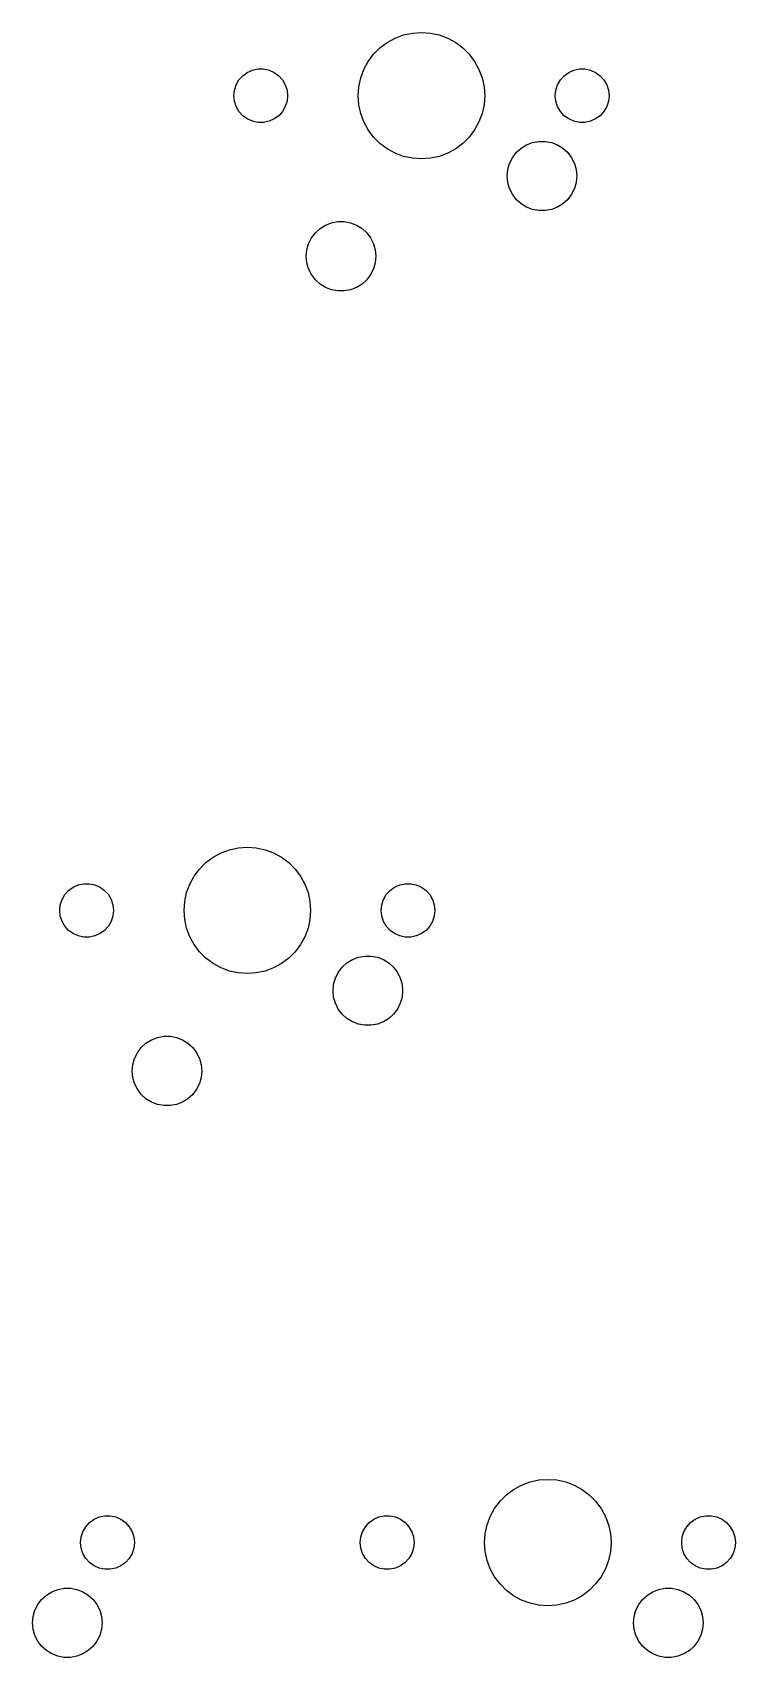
# Model space of a CAD drawing. Extents: x 4.6 to 23.2, y -15.6 to -10.7.
# Drawn here: x 14.101 to 14.976, y -13.02 to -10.996 of the extents above; entities that cross this region are included whole.
import ezdxf

# ---------------------------------------------------------------- set-up
doc = ezdxf.new("R2010")
doc.units = 0
doc.header["$MEASUREMENT"] = 0
doc.layers.add('BLACK', color=7, linetype='CONTINUOUS')

msp = doc.modelspace()

# ---------------------------------------------------------------- linework, layer by layer
at = {"layer": 'BLACK', "linetype": 'CONTINUOUS'}
for p, q in [((14.5336, -11.0155), (14.5426, -11.0088)), ((14.5426, -11.0088), (14.5525, -11.0034)), ((14.5525, -11.0034), (14.563, -10.9994)), ((14.563, -10.9994), (14.574, -10.9971)), ((14.574, -10.9971), (14.5852, -10.9963)), ((14.5852, -10.9963), (14.5964, -10.9971)), ((14.5964, -10.9971), (14.6074, -10.9994)), ((14.6074, -10.9994), (14.6179, -11.0034)), ((14.6179, -11.0034), (14.6278, -11.0088)), ((14.6278, -11.0088), (14.6368, -11.0155)), ((14.5189, -11.0324), (14.5257, -11.0234)), ((14.5257, -11.0234), (14.5336, -11.0155)), ((14.6368, -11.0155), (14.6447, -11.0234)), ((14.6447, -11.0234), (14.6514, -11.0324)), ((14.3581, -11.0553), (14.3628, -11.0501)), ((14.3628, -11.0501), (14.3685, -11.046)), ((14.3685, -11.046), (14.3748, -11.0432)), ((14.3748, -11.0432), (14.3817, -11.0417)), ((14.3817, -11.0417), (14.3887, -11.0417)), ((14.3887, -11.0417), (14.3955, -11.0432)), ((14.3955, -11.0432), (14.4019, -11.046)), ((14.4019, -11.046), (14.4076, -11.0501)), ((14.4076, -11.0501), (14.4123, -11.0553)), ((14.5096, -11.0528), (14.5136, -11.0423)), ((14.5136, -11.0423), (14.5189, -11.0324)), ((14.6514, -11.0324), (14.6568, -11.0423)), ((14.6568, -11.0423), (14.6607, -11.0528)), ((14.7581, -11.0553), (14.7628, -11.0501)), ((14.7628, -11.0501), (14.7685, -11.046)), ((14.7685, -11.046), (14.7748, -11.0432)), ((14.7748, -11.0432), (14.7817, -11.0417)), ((14.7817, -11.0417), (14.7887, -11.0417)), ((14.7887, -11.0417), (14.7955, -11.0432)), ((14.7955, -11.0432), (14.8019, -11.046)), ((14.8019, -11.046), (14.8076, -11.0501)), ((14.8076, -11.0501), (14.8123, -11.0553)), ((14.3517, -11.075), (14.3525, -11.068)), ((14.3525, -11.068), (14.3546, -11.0614)), ((14.3546, -11.0614), (14.3581, -11.0553)), ((14.4123, -11.0553), (14.4158, -11.0614)), ((14.4158, -11.0614), (14.4179, -11.068)), ((14.4179, -11.068), (14.4187, -11.075)), ((14.5064, -11.075), (14.5073, -11.0638)), ((14.5073, -11.0638), (14.5096, -11.0528)), ((14.6607, -11.0528), (14.6631, -11.0638)), ((14.6631, -11.0638), (14.6639, -11.075)), ((14.7517, -11.075), (14.7525, -11.068)), ((14.7525, -11.068), (14.7546, -11.0614)), ((14.7546, -11.0614), (14.7581, -11.0553)), ((14.8123, -11.0553), (14.8158, -11.0614)), ((14.8158, -11.0614), (14.8179, -11.068)), ((14.8179, -11.068), (14.8187, -11.075)), ((14.3525, -11.082), (14.3517, -11.075)), ((14.3546, -11.0886), (14.3525, -11.082)), ((14.3581, -11.0947), (14.3546, -11.0886)), ((14.4158, -11.0886), (14.4123, -11.0947)), ((14.4179, -11.082), (14.4158, -11.0886)), ((14.4187, -11.075), (14.4179, -11.082)), ((14.5073, -11.0862), (14.5064, -11.075)), ((14.5096, -11.0972), (14.5073, -11.0862)), ((14.6631, -11.0862), (14.6607, -11.0972)), ((14.6639, -11.075), (14.6631, -11.0862)), ((14.7525, -11.082), (14.7517, -11.075)), ((14.7546, -11.0886), (14.7525, -11.082)), ((14.7581, -11.0947), (14.7546, -11.0886)), ((14.8158, -11.0886), (14.8123, -11.0947)), ((14.8179, -11.082), (14.8158, -11.0886)), ((14.8187, -11.075), (14.8179, -11.082)), ((14.3628, -11.0999), (14.3581, -11.0947)), ((14.3685, -11.104), (14.3628, -11.0999)), ((14.3748, -11.1068), (14.3685, -11.104)), ((14.3817, -11.1083), (14.3748, -11.1068)), ((14.3887, -11.1083), (14.3817, -11.1083)), ((14.3955, -11.1068), (14.3887, -11.1083)), ((14.4019, -11.104), (14.3955, -11.1068)), ((14.4076, -11.0999), (14.4019, -11.104)), ((14.4123, -11.0947), (14.4076, -11.0999)), ((14.5136, -11.1077), (14.5096, -11.0972)), ((14.5189, -11.1176), (14.5136, -11.1077)), ((14.6568, -11.1077), (14.6514, -11.1176)), ((14.6607, -11.0972), (14.6568, -11.1077)), ((14.7628, -11.0999), (14.7581, -11.0947)), ((14.7685, -11.104), (14.7628, -11.0999)), ((14.7748, -11.1068), (14.7685, -11.104)), ((14.7817, -11.1083), (14.7748, -11.1068)), ((14.7887, -11.1083), (14.7817, -11.1083)), ((14.7955, -11.1068), (14.7887, -11.1083)), ((14.8019, -11.104), (14.7955, -11.1068)), ((14.8076, -11.0999), (14.8019, -11.104)), ((14.8123, -11.0947), (14.8076, -11.0999)), ((14.5257, -11.1266), (14.5189, -11.1176)), ((14.5336, -11.1345), (14.5257, -11.1266)), ((14.6447, -11.1266), (14.6368, -11.1345)), ((14.6514, -11.1176), (14.6447, -11.1266)), ((14.7233, -11.1333), (14.7312, -11.1319)), ((14.7312, -11.1319), (14.7392, -11.1319)), ((14.7392, -11.1319), (14.747, -11.1333)), ((14.5426, -11.1412), (14.5336, -11.1345)), ((14.5525, -11.1466), (14.5426, -11.1412)), ((14.563, -11.1506), (14.5525, -11.1466)), ((14.574, -11.1529), (14.563, -11.1506)), ((14.6074, -11.1506), (14.5964, -11.1529)), ((14.6179, -11.1466), (14.6074, -11.1506)), ((14.6278, -11.1412), (14.6179, -11.1466)), ((14.6368, -11.1345), (14.6278, -11.1412)), ((14.6948, -11.1594), (14.6984, -11.1522)), ((14.6984, -11.1522), (14.7032, -11.1458)), ((14.7032, -11.1458), (14.7091, -11.1404)), ((14.7091, -11.1404), (14.7159, -11.1362)), ((14.7159, -11.1362), (14.7233, -11.1333)), ((14.747, -11.1333), (14.7545, -11.1362)), ((14.7545, -11.1362), (14.7613, -11.1404)), ((14.7613, -11.1404), (14.7672, -11.1458)), ((14.7672, -11.1458), (14.772, -11.1522)), ((14.772, -11.1522), (14.7756, -11.1594)), ((14.5852, -11.1537), (14.574, -11.1529)), ((14.5964, -11.1529), (14.5852, -11.1537)), ((14.6919, -11.175), (14.6926, -11.167)), ((14.6926, -11.167), (14.6948, -11.1594)), ((14.7756, -11.1594), (14.7778, -11.167)), ((14.7778, -11.167), (14.7785, -11.175)), ((14.6926, -11.183), (14.6919, -11.175)), ((14.6948, -11.1906), (14.6926, -11.183)), ((14.6984, -11.1978), (14.6948, -11.1906)), ((14.7756, -11.1906), (14.772, -11.1978)), ((14.7778, -11.183), (14.7756, -11.1906)), ((14.7785, -11.175), (14.7778, -11.183)), ((14.7032, -11.2042), (14.6984, -11.1978)), ((14.7091, -11.2096), (14.7032, -11.2042)), ((14.7159, -11.2138), (14.7091, -11.2096)), ((14.7613, -11.2096), (14.7545, -11.2138)), ((14.7672, -11.2042), (14.7613, -11.2096)), ((14.772, -11.1978), (14.7672, -11.2042)), ((14.4733, -11.2333), (14.4812, -11.2319)), ((14.4812, -11.2319), (14.4892, -11.2319)), ((14.4892, -11.2319), (14.497, -11.2333)), ((14.7233, -11.2167), (14.7159, -11.2138)), ((14.7312, -11.2181), (14.7233, -11.2167)), ((14.7392, -11.2181), (14.7312, -11.2181)), ((14.747, -11.2167), (14.7392, -11.2181)), ((14.7545, -11.2138), (14.747, -11.2167)), ((14.4448, -11.2594), (14.4484, -11.2522)), ((14.4484, -11.2522), (14.4532, -11.2458)), ((14.4532, -11.2458), (14.4591, -11.2404)), ((14.4591, -11.2404), (14.4659, -11.2362)), ((14.4659, -11.2362), (14.4733, -11.2333)), ((14.497, -11.2333), (14.5045, -11.2362)), ((14.5045, -11.2362), (14.5113, -11.2404)), ((14.5113, -11.2404), (14.5172, -11.2458)), ((14.5172, -11.2458), (14.522, -11.2522)), ((14.522, -11.2522), (14.5256, -11.2594)), ((14.4419, -11.275), (14.4426, -11.267)), ((14.4426, -11.267), (14.4448, -11.2594)), ((14.5256, -11.2594), (14.5278, -11.267)), ((14.5278, -11.267), (14.5285, -11.275)), ((14.4426, -11.283), (14.4419, -11.275)), ((14.4448, -11.2906), (14.4426, -11.283)), ((14.4484, -11.2978), (14.4448, -11.2906)), ((14.5256, -11.2906), (14.522, -11.2978)), ((14.5278, -11.283), (14.5256, -11.2906)), ((14.5285, -11.275), (14.5278, -11.283)), ((14.4532, -11.3042), (14.4484, -11.2978)), ((14.4591, -11.3096), (14.4532, -11.3042)), ((14.4659, -11.3138), (14.4591, -11.3096)), ((14.4733, -11.3167), (14.4659, -11.3138)), ((14.5045, -11.3138), (14.497, -11.3167)), ((14.5113, -11.3096), (14.5045, -11.3138)), ((14.5172, -11.3042), (14.5113, -11.3096)), ((14.522, -11.2978), (14.5172, -11.3042)), ((14.4812, -11.3181), (14.4733, -11.3167)), ((14.4892, -11.3181), (14.4812, -11.3181)), ((14.497, -11.3167), (14.4892, -11.3181)), ((14.3259, -12.0235), (14.3358, -12.0181)), ((14.3358, -12.0181), (14.3463, -12.0142)), ((14.3463, -12.0142), (14.3573, -12.0118)), ((14.3573, -12.0118), (14.3685, -12.011)), ((14.3685, -12.011), (14.3797, -12.0118)), ((14.3797, -12.0118), (14.3907, -12.0142)), ((14.3907, -12.0142), (14.4012, -12.0181)), ((14.4012, -12.0181), (14.4111, -12.0235)), ((14.3023, -12.0472), (14.309, -12.0382)), ((14.309, -12.0382), (14.3169, -12.0303)), ((14.3169, -12.0303), (14.3259, -12.0235)), ((14.4111, -12.0235), (14.4201, -12.0303)), ((14.4201, -12.0303), (14.428, -12.0382)), ((14.428, -12.0382), (14.4347, -12.0472)), ((14.1461, -12.0649), (14.1518, -12.0608)), ((14.1518, -12.0608), (14.1582, -12.0579)), ((14.1582, -12.0579), (14.165, -12.0565)), ((14.165, -12.0565), (14.172, -12.0565)), ((14.172, -12.0565), (14.1788, -12.0579)), ((14.1788, -12.0579), (14.1852, -12.0608)), ((14.1852, -12.0608), (14.1909, -12.0649)), ((14.293, -12.0676), (14.2969, -12.0571)), ((14.2969, -12.0571), (14.3023, -12.0472)), ((14.4347, -12.0472), (14.4401, -12.0571)), ((14.4401, -12.0571), (14.4441, -12.0676)), ((14.5461, -12.0649), (14.5518, -12.0608)), ((14.5518, -12.0608), (14.5582, -12.0579)), ((14.5582, -12.0579), (14.565, -12.0565)), ((14.565, -12.0565), (14.572, -12.0565)), ((14.572, -12.0565), (14.5788, -12.0579)), ((14.5788, -12.0579), (14.5852, -12.0608)), ((14.5852, -12.0608), (14.5909, -12.0649)), ((14.135, -12.0898), (14.1358, -12.0828)), ((14.1358, -12.0828), (14.1379, -12.0762)), ((14.1379, -12.0762), (14.1414, -12.0701)), ((14.1414, -12.0701), (14.1461, -12.0649)), ((14.1909, -12.0649), (14.1956, -12.0701)), ((14.1956, -12.0701), (14.1991, -12.0762)), ((14.1991, -12.0762), (14.2012, -12.0828)), ((14.2012, -12.0828), (14.202, -12.0898)), ((14.2898, -12.0898), (14.2906, -12.0786)), ((14.2906, -12.0786), (14.293, -12.0676)), ((14.4441, -12.0676), (14.4464, -12.0786)), ((14.4464, -12.0786), (14.4472, -12.0898)), ((14.535, -12.0898), (14.5358, -12.0828)), ((14.5358, -12.0828), (14.5379, -12.0762)), ((14.5379, -12.0762), (14.5414, -12.0701)), ((14.5414, -12.0701), (14.5461, -12.0649)), ((14.5909, -12.0649), (14.5956, -12.0701)), ((14.5956, -12.0701), (14.5991, -12.0762)), ((14.5991, -12.0762), (14.6012, -12.0828)), ((14.6012, -12.0828), (14.602, -12.0898)), ((14.1358, -12.0967), (14.135, -12.0898)), ((14.1379, -12.1034), (14.1358, -12.0967)), ((14.1414, -12.1094), (14.1379, -12.1034)), ((14.1991, -12.1034), (14.1956, -12.1094)), ((14.2012, -12.0967), (14.1991, -12.1034)), ((14.202, -12.0898), (14.2012, -12.0967)), ((14.2906, -12.101), (14.2898, -12.0898)), ((14.293, -12.1119), (14.2906, -12.101)), ((14.4464, -12.101), (14.4441, -12.1119)), ((14.4472, -12.0898), (14.4464, -12.101)), ((14.5358, -12.0967), (14.535, -12.0898)), ((14.5379, -12.1034), (14.5358, -12.0967)), ((14.5414, -12.1094), (14.5379, -12.1034)), ((14.5991, -12.1034), (14.5956, -12.1094)), ((14.6012, -12.0967), (14.5991, -12.1034)), ((14.602, -12.0898), (14.6012, -12.0967)), ((14.1461, -12.1146), (14.1414, -12.1094)), ((14.1518, -12.1187), (14.1461, -12.1146)), ((14.1582, -12.1216), (14.1518, -12.1187)), ((14.165, -12.123), (14.1582, -12.1216)), ((14.172, -12.123), (14.165, -12.123)), ((14.1788, -12.1216), (14.172, -12.123)), ((14.1852, -12.1187), (14.1788, -12.1216)), ((14.1909, -12.1146), (14.1852, -12.1187)), ((14.1956, -12.1094), (14.1909, -12.1146)), ((14.2969, -12.1225), (14.293, -12.1119)), ((14.3023, -12.1323), (14.2969, -12.1225)), ((14.4401, -12.1225), (14.4347, -12.1323)), ((14.4441, -12.1119), (14.4401, -12.1225)), ((14.5461, -12.1146), (14.5414, -12.1094)), ((14.5518, -12.1187), (14.5461, -12.1146)), ((14.5582, -12.1216), (14.5518, -12.1187)), ((14.565, -12.123), (14.5582, -12.1216)), ((14.572, -12.123), (14.565, -12.123)), ((14.5788, -12.1216), (14.572, -12.123)), ((14.5852, -12.1187), (14.5788, -12.1216)), ((14.5909, -12.1146), (14.5852, -12.1187)), ((14.5956, -12.1094), (14.5909, -12.1146)), ((14.309, -12.1413), (14.3023, -12.1323)), ((14.3169, -12.1493), (14.309, -12.1413)), ((14.428, -12.1413), (14.4201, -12.1493)), ((14.4347, -12.1323), (14.428, -12.1413)), ((14.3259, -12.156), (14.3169, -12.1493)), ((14.3358, -12.1614), (14.3259, -12.156)), ((14.3463, -12.1653), (14.3358, -12.1614)), ((14.4012, -12.1614), (14.3907, -12.1653)), ((14.4111, -12.156), (14.4012, -12.1614)), ((14.4201, -12.1493), (14.4111, -12.156)), ((14.4817, -12.167), (14.4865, -12.1606)), ((14.4865, -12.1606), (14.4924, -12.1552)), ((14.4924, -12.1552), (14.4992, -12.151)), ((14.4992, -12.151), (14.5067, -12.1481)), ((14.5067, -12.1481), (14.5145, -12.1466)), ((14.5145, -12.1466), (14.5225, -12.1466)), ((14.5225, -12.1466), (14.5304, -12.1481)), ((14.5304, -12.1481), (14.5378, -12.151)), ((14.5378, -12.151), (14.5446, -12.1552)), ((14.5446, -12.1552), (14.5505, -12.1606)), ((14.5505, -12.1606), (14.5553, -12.167)), ((14.3573, -12.1677), (14.3463, -12.1653)), ((14.3685, -12.1685), (14.3573, -12.1677)), ((14.3797, -12.1677), (14.3685, -12.1685)), ((14.3907, -12.1653), (14.3797, -12.1677)), ((14.4752, -12.1898), (14.4759, -12.1818)), ((14.4759, -12.1818), (14.4781, -12.1741)), ((14.4781, -12.1741), (14.4817, -12.167)), ((14.5553, -12.167), (14.5589, -12.1741)), ((14.5589, -12.1741), (14.5611, -12.1818)), ((14.5611, -12.1818), (14.5618, -12.1898)), ((14.4759, -12.1977), (14.4752, -12.1898)), ((14.4781, -12.2054), (14.4759, -12.1977)), ((14.5611, -12.1977), (14.5589, -12.2054)), ((14.5618, -12.1898), (14.5611, -12.1977)), ((14.4817, -12.2126), (14.4781, -12.2054)), ((14.4865, -12.2189), (14.4817, -12.2126)), ((14.4924, -12.2243), (14.4865, -12.2189)), ((14.4992, -12.2285), (14.4924, -12.2243)), ((14.5446, -12.2243), (14.5378, -12.2285)), ((14.5505, -12.2189), (14.5446, -12.2243)), ((14.5553, -12.2126), (14.5505, -12.2189)), ((14.5589, -12.2054), (14.5553, -12.2126)), ((14.5067, -12.2314), (14.4992, -12.2285)), ((14.5145, -12.2329), (14.5067, -12.2314)), ((14.5225, -12.2329), (14.5145, -12.2329)), ((14.5304, -12.2314), (14.5225, -12.2329)), ((14.5378, -12.2285), (14.5304, -12.2314)), ((14.2317, -12.267), (14.2365, -12.2606)), ((14.2365, -12.2606), (14.2424, -12.2552)), ((14.2424, -12.2552), (14.2492, -12.251)), ((14.2492, -12.251), (14.2567, -12.2481)), ((14.2567, -12.2481), (14.2645, -12.2466)), ((14.2645, -12.2466), (14.2725, -12.2466)), ((14.2725, -12.2466), (14.2804, -12.2481)), ((14.2804, -12.2481), (14.2878, -12.251)), ((14.2878, -12.251), (14.2946, -12.2552)), ((14.2946, -12.2552), (14.3005, -12.2606)), ((14.3005, -12.2606), (14.3053, -12.267)), ((14.2252, -12.2898), (14.2259, -12.2818)), ((14.2259, -12.2818), (14.2281, -12.2741)), ((14.2281, -12.2741), (14.2317, -12.267)), ((14.3053, -12.267), (14.3089, -12.2741)), ((14.3089, -12.2741), (14.3111, -12.2818)), ((14.3111, -12.2818), (14.3118, -12.2898)), ((14.2259, -12.2977), (14.2252, -12.2898)), ((14.2281, -12.3054), (14.2259, -12.2977)), ((14.2317, -12.3126), (14.2281, -12.3054)), ((14.3089, -12.3054), (14.3053, -12.3126)), ((14.3111, -12.2977), (14.3089, -12.3054)), ((14.3118, -12.2898), (14.3111, -12.2977)), ((14.2365, -12.3189), (14.2317, -12.3126)), ((14.2424, -12.3243), (14.2365, -12.3189)), ((14.2492, -12.3285), (14.2424, -12.3243)), ((14.2946, -12.3243), (14.2878, -12.3285)), ((14.3005, -12.3189), (14.2946, -12.3243)), ((14.3053, -12.3126), (14.3005, -12.3189)), ((14.2567, -12.3314), (14.2492, -12.3285)), ((14.2645, -12.3329), (14.2567, -12.3314)), ((14.2725, -12.3329), (14.2645, -12.3329)), ((14.2804, -12.3314), (14.2725, -12.3329)), ((14.2878, -12.3285), (14.2804, -12.3314)), ((14.691, -12.8177), (14.6999, -12.8109)), ((14.6999, -12.8109), (14.7098, -12.8055)), ((14.7098, -12.8055), (14.7203, -12.8016)), ((14.7203, -12.8016), (14.7313, -12.7992)), ((14.7313, -12.7992), (14.7425, -12.7984)), ((14.7425, -12.7984), (14.7537, -12.7992)), ((14.7537, -12.7992), (14.7647, -12.8016)), ((14.7647, -12.8016), (14.7752, -12.8055)), ((14.7752, -12.8055), (14.7851, -12.8109)), ((14.7851, -12.8109), (14.7941, -12.8177)), ((14.6763, -12.8346), (14.683, -12.8256)), ((14.683, -12.8256), (14.691, -12.8177)), ((14.7941, -12.8177), (14.802, -12.8256)), ((14.802, -12.8256), (14.8088, -12.8346)), ((14.1674, -12.8575), (14.1721, -12.8523)), ((14.1721, -12.8523), (14.1778, -12.8482)), ((14.1778, -12.8482), (14.1841, -12.8453)), ((14.1841, -12.8453), (14.191, -12.8439)), ((14.191, -12.8439), (14.198, -12.8439)), ((14.198, -12.8439), (14.2048, -12.8453)), ((14.2048, -12.8453), (14.2112, -12.8482)), ((14.2112, -12.8482), (14.2169, -12.8523)), ((14.2169, -12.8523), (14.2216, -12.8575)), ((14.5154, -12.8575), (14.5201, -12.8523)), ((14.5201, -12.8523), (14.5258, -12.8482)), ((14.5258, -12.8482), (14.5322, -12.8453)), ((14.5322, -12.8453), (14.539, -12.8439)), ((14.539, -12.8439), (14.546, -12.8439)), ((14.546, -12.8439), (14.5529, -12.8453)), ((14.5529, -12.8453), (14.5593, -12.8482)), ((14.5593, -12.8482), (14.5649, -12.8523)), ((14.5649, -12.8523), (14.5696, -12.8575)), ((14.667, -12.855), (14.6709, -12.8445)), ((14.6709, -12.8445), (14.6763, -12.8346)), ((14.8088, -12.8346), (14.8141, -12.8445)), ((14.8141, -12.8445), (14.8181, -12.855)), ((14.9154, -12.8575), (14.9201, -12.8523)), ((14.9201, -12.8523), (14.9258, -12.8482)), ((14.9258, -12.8482), (14.9322, -12.8453)), ((14.9322, -12.8453), (14.939, -12.8439)), ((14.939, -12.8439), (14.946, -12.8439)), ((14.946, -12.8439), (14.9529, -12.8453)), ((14.9529, -12.8453), (14.9593, -12.8482)), ((14.9593, -12.8482), (14.9649, -12.8523)), ((14.9649, -12.8523), (14.9696, -12.8575)), ((14.161, -12.8772), (14.1618, -12.8702)), ((14.1618, -12.8702), (14.1639, -12.8636)), ((14.1639, -12.8636), (14.1674, -12.8575)), ((14.2216, -12.8575), (14.2251, -12.8636)), ((14.2251, -12.8636), (14.2272, -12.8702)), ((14.2272, -12.8702), (14.228, -12.8772)), ((14.5091, -12.8772), (14.5098, -12.8702)), ((14.5098, -12.8702), (14.5119, -12.8636)), ((14.5119, -12.8636), (14.5154, -12.8575)), ((14.5696, -12.8575), (14.5731, -12.8636)), ((14.5731, -12.8636), (14.5753, -12.8702)), ((14.5753, -12.8702), (14.576, -12.8772)), ((14.6638, -12.8772), (14.6646, -12.866)), ((14.6646, -12.866), (14.667, -12.855)), ((14.8181, -12.855), (14.8205, -12.866)), ((14.8205, -12.866), (14.8213, -12.8772)), ((14.9091, -12.8772), (14.9098, -12.8702)), ((14.9098, -12.8702), (14.9119, -12.8636)), ((14.9119, -12.8636), (14.9154, -12.8575)), ((14.9696, -12.8575), (14.9731, -12.8636)), ((14.9731, -12.8636), (14.9753, -12.8702)), ((14.9753, -12.8702), (14.976, -12.8772)), ((14.1618, -12.8841), (14.161, -12.8772)), ((14.1639, -12.8908), (14.1618, -12.8841)), ((14.1674, -12.8968), (14.1639, -12.8908)), ((14.2251, -12.8908), (14.2216, -12.8968)), ((14.2272, -12.8841), (14.2251, -12.8908)), ((14.228, -12.8772), (14.2272, -12.8841)), ((14.5098, -12.8841), (14.5091, -12.8772)), ((14.5119, -12.8908), (14.5098, -12.8841)), ((14.5154, -12.8968), (14.5119, -12.8908)), ((14.5731, -12.8908), (14.5696, -12.8968)), ((14.5753, -12.8841), (14.5731, -12.8908)), ((14.576, -12.8772), (14.5753, -12.8841)), ((14.6646, -12.8884), (14.6638, -12.8772)), ((14.667, -12.8993), (14.6646, -12.8884)), ((14.8205, -12.8884), (14.8181, -12.8993)), ((14.8213, -12.8772), (14.8205, -12.8884)), ((14.9098, -12.8841), (14.9091, -12.8772)), ((14.9119, -12.8908), (14.9098, -12.8841)), ((14.9154, -12.8968), (14.9119, -12.8908)), ((14.9731, -12.8908), (14.9696, -12.8968)), ((14.9753, -12.8841), (14.9731, -12.8908)), ((14.976, -12.8772), (14.9753, -12.8841)), ((14.1721, -12.902), (14.1674, -12.8968)), ((14.1778, -12.9061), (14.1721, -12.902)), ((14.1841, -12.909), (14.1778, -12.9061)), ((14.191, -12.9104), (14.1841, -12.909)), ((14.198, -12.9104), (14.191, -12.9104)), ((14.2048, -12.909), (14.198, -12.9104)), ((14.2112, -12.9061), (14.2048, -12.909)), ((14.2169, -12.902), (14.2112, -12.9061)), ((14.2216, -12.8968), (14.2169, -12.902)), ((14.5201, -12.902), (14.5154, -12.8968)), ((14.5258, -12.9061), (14.5201, -12.902)), ((14.5322, -12.909), (14.5258, -12.9061)), ((14.539, -12.9104), (14.5322, -12.909)), ((14.546, -12.9104), (14.539, -12.9104)), ((14.5529, -12.909), (14.546, -12.9104)), ((14.5593, -12.9061), (14.5529, -12.909)), ((14.5649, -12.902), (14.5593, -12.9061)), ((14.5696, -12.8968), (14.5649, -12.902)), ((14.6709, -12.9099), (14.667, -12.8993)), ((14.6763, -12.9197), (14.6709, -12.9099)), ((14.8141, -12.9099), (14.8088, -12.9197)), ((14.8181, -12.8993), (14.8141, -12.9099)), ((14.9201, -12.902), (14.9154, -12.8968)), ((14.9258, -12.9061), (14.9201, -12.902)), ((14.9322, -12.909), (14.9258, -12.9061)), ((14.939, -12.9104), (14.9322, -12.909)), ((14.946, -12.9104), (14.939, -12.9104)), ((14.9529, -12.909), (14.946, -12.9104)), ((14.9593, -12.9061), (14.9529, -12.909)), ((14.9649, -12.902), (14.9593, -12.9061)), ((14.9696, -12.8968), (14.9649, -12.902)), ((14.683, -12.9287), (14.6763, -12.9197)), ((14.691, -12.9367), (14.683, -12.9287)), ((14.802, -12.9287), (14.7941, -12.9367)), ((14.8088, -12.9197), (14.802, -12.9287)), ((14.1077, -12.9544), (14.1125, -12.948)), ((14.1125, -12.948), (14.1184, -12.9426)), ((14.1184, -12.9426), (14.1252, -12.9384)), ((14.1252, -12.9384), (14.1326, -12.9355)), ((14.1326, -12.9355), (14.1405, -12.934)), ((14.1405, -12.934), (14.1485, -12.934)), ((14.1485, -12.934), (14.1563, -12.9355)), ((14.1563, -12.9355), (14.1638, -12.9384)), ((14.1638, -12.9384), (14.1706, -12.9426)), ((14.1706, -12.9426), (14.1765, -12.948)), ((14.1765, -12.948), (14.1813, -12.9544)), ((14.6999, -12.9434), (14.691, -12.9367)), ((14.7098, -12.9488), (14.6999, -12.9434)), ((14.7203, -12.9527), (14.7098, -12.9488)), ((14.7313, -12.9551), (14.7203, -12.9527)), ((14.7647, -12.9527), (14.7537, -12.9551)), ((14.7752, -12.9488), (14.7647, -12.9527)), ((14.7851, -12.9434), (14.7752, -12.9488)), ((14.7941, -12.9367), (14.7851, -12.9434)), ((14.8557, -12.9544), (14.8605, -12.948)), ((14.8605, -12.948), (14.8664, -12.9426)), ((14.8664, -12.9426), (14.8732, -12.9384)), ((14.8732, -12.9384), (14.8807, -12.9355)), ((14.8807, -12.9355), (14.8885, -12.934)), ((14.8885, -12.934), (14.8965, -12.934)), ((14.8965, -12.934), (14.9044, -12.9355)), ((14.9044, -12.9355), (14.9118, -12.9384)), ((14.9118, -12.9384), (14.9186, -12.9426)), ((14.9186, -12.9426), (14.9245, -12.948)), ((14.9245, -12.948), (14.9293, -12.9544)), ((14.1012, -12.9772), (14.1019, -12.9692)), ((14.1019, -12.9692), (14.1041, -12.9615)), ((14.1041, -12.9615), (14.1077, -12.9544)), ((14.1813, -12.9544), (14.1849, -12.9615)), ((14.1849, -12.9615), (14.1871, -12.9692)), ((14.1871, -12.9692), (14.1878, -12.9772)), ((14.7425, -12.9559), (14.7313, -12.9551)), ((14.7537, -12.9551), (14.7425, -12.9559)), ((14.8492, -12.9772), (14.8499, -12.9692)), ((14.8499, -12.9692), (14.8521, -12.9615)), ((14.8521, -12.9615), (14.8557, -12.9544)), ((14.9293, -12.9544), (14.9329, -12.9615)), ((14.9329, -12.9615), (14.9351, -12.9692)), ((14.9351, -12.9692), (14.9358, -12.9772)), ((14.1019, -12.9851), (14.1012, -12.9772)), ((14.1041, -12.9928), (14.1019, -12.9851)), ((14.1077, -13), (14.1041, -12.9928)), ((14.1849, -12.9928), (14.1813, -13)), ((14.1871, -12.9851), (14.1849, -12.9928)), ((14.1878, -12.9772), (14.1871, -12.9851)), ((14.8499, -12.9851), (14.8492, -12.9772)), ((14.8521, -12.9928), (14.8499, -12.9851)), ((14.8557, -13), (14.8521, -12.9928)), ((14.9329, -12.9928), (14.9293, -13)), ((14.9351, -12.9851), (14.9329, -12.9928)), ((14.9358, -12.9772), (14.9351, -12.9851)), ((14.1125, -13.0063), (14.1077, -13)), ((14.1184, -13.0117), (14.1125, -13.0063)), ((14.1252, -13.0159), (14.1184, -13.0117)), ((14.1706, -13.0117), (14.1638, -13.0159)), ((14.1765, -13.0063), (14.1706, -13.0117)), ((14.1813, -13), (14.1765, -13.0063)), ((14.8605, -13.0063), (14.8557, -13)), ((14.8664, -13.0117), (14.8605, -13.0063)), ((14.8732, -13.0159), (14.8664, -13.0117)), ((14.9186, -13.0117), (14.9118, -13.0159)), ((14.9245, -13.0063), (14.9186, -13.0117)), ((14.9293, -13), (14.9245, -13.0063)), ((14.1326, -13.0188), (14.1252, -13.0159)), ((14.1405, -13.0203), (14.1326, -13.0188)), ((14.1485, -13.0203), (14.1405, -13.0203)), ((14.1563, -13.0188), (14.1485, -13.0203)), ((14.1638, -13.0159), (14.1563, -13.0188)), ((14.8807, -13.0188), (14.8732, -13.0159)), ((14.8885, -13.0203), (14.8807, -13.0188)), ((14.8965, -13.0203), (14.8885, -13.0203)), ((14.9044, -13.0188), (14.8965, -13.0203)), ((14.9118, -13.0159), (14.9044, -13.0188))]:
    msp.add_line(p, q, dxfattribs=at)

doc.saveas('drawing.dxf')
